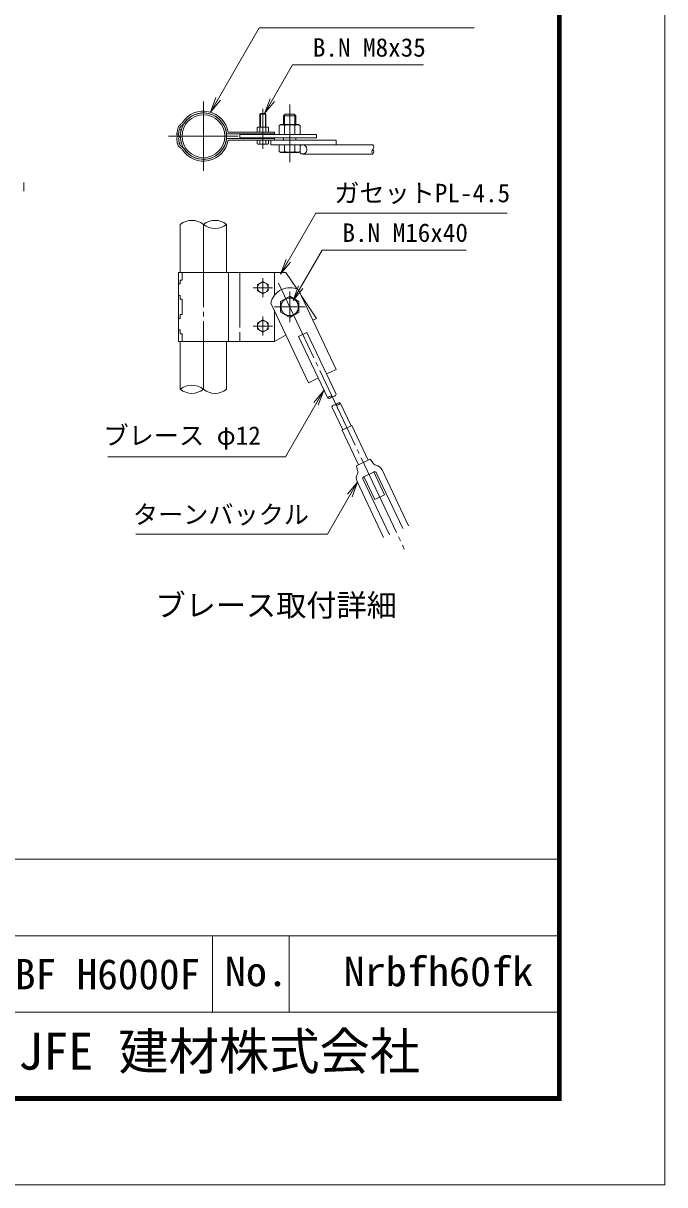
# Model space of a CAD drawing. Units: millimetres, scale not verified. Extents: x -10500 to 10500, y -7425 to 7425.
# Drawn here: x 6315 to 10500, y -7425 to 153 of the extents above; entities that cross this region are included whole.
import ezdxf
from ezdxf.enums import TextEntityAlignment as Align

# ---------------------------------------------------------------- set-up
doc = ezdxf.new("R2010")
doc.units = ezdxf.units.MM
doc.header["$LTSCALE"] = 30
doc.linetypes.add('LONG_CHAIN', pattern=[21, 18, -1, 1, -1])
doc.linetypes.add('LONG_DASHED2', pattern=[13, 12, -1])
for name, color, linetype, lineweight in [('0-0_D-TTL', 7, 'Continuous', 9), ('0-1_D-TTL-TXT', 7, 'Continuous', 9), ('0-2_D-STR-TXT', 7, 'Continuous', 9), ('0-4_D-STR1', 1, 'Continuous', 9), ('0-7_D-BMK', 2, 'LONG_CHAIN', 9), ('0-8_D-STR-DIM', 7, 'Continuous', 9), ('0-9_0', 7, 'Continuous', 9), ('0-A_D-STR3', 3, 'Continuous', 9)]:
    doc.layers.add(name, color=color, linetype=linetype, lineweight=lineweight)
doc.styles.add('ＭＳ ゴシック', font='')
doc.styles.get('ＭＳ ゴシック').set_extended_font_data('MS Gothic')

# ---------------------------------------------------------------- blocks, each defined once
blk = doc.blocks.new('M8 側')
at = {"layer": '0-9_0'}
for p, q in [((-225.2, 173.3), (-187.5, 195)), ((-225.2, 0), (-225.2, 173.3)), ((225.2, 0), (-225.2, 0)), ((187.5, 195), (-187.5, 195)), ((-112.6, 0), (-112.6, 173.3)), ((112.6, 0), (112.6, 173.3)), ((225.2, 173.3), (187.5, 195)), ((225.2, 0), (225.2, 173.3))]:
    blk.add_line(p, q, dxfattribs=at)
for centre, radius, start, end in [((-168.9, 91), 99.7, 55.61586, 124.38414), ((0, -181.9), 372.6, 72.4121, 107.5879), ((168.9, 91), 99.7, 55.61585, 124.38416)]:
    blk.add_arc(centre, radius, start, end, dxfattribs=at)
blk = doc.blocks.new('_Open')
at = {"layer": '0-9_0'}
blk.add_line((-30, 5), (0, 0), dxfattribs=at)
blk.add_lwpolyline([(-30, -5), (0, 0), (-30, 0)], dxfattribs=at)

msp = doc.modelspace()

# ---------------------------------------------------------------- linework, layer by layer
at = {"layer": '0-0_D-TTL'}
for p, q in [((5300, -5300), (9800, -5300)), ((5300, -5800), (9800, -5800)), ((7550, -5800), (7550, -6300)), ((8050, -5800), (8050, -6300)), ((5300, -6300), (9800, -6300))]:
    msp.add_line(p, q, dxfattribs=at)
at = {"layer": '0-0_D-TTL', "color": 2}
msp.add_lwpolyline([(-10500, 7425), (10500, 7425), (10500, -7425), (-10500, -7425)], close=True, dxfattribs=at)
at = {"layer": '0-0_D-TTL'}
for points in [[(-9825, 6875), (9825, 6875), (9825, -6875), (-9825, -6875)], [(-9818.75, 6868.75), (9818.75, 6868.75), (9818.75, -6868.75), (-9818.75, -6868.75)], [(-9812.5, 6862.5), (9812.5, 6862.5), (9812.5, -6862.5), (-9812.5, -6862.5)], [(-9806.25, 6856.25), (9806.25, 6856.25), (9806.25, -6856.25), (-9806.25, -6856.25)], [(-9800, 6850), (9800, 6850), (9800, -6850), (-9800, -6850)]]:
    msp.add_lwpolyline(points, close=True, dxfattribs=at)
at = {"layer": '0-2_D-STR-TXT'}
for points in [[(9256.64, 122.38), (7853.95, 122.38), (7537.63, -425.51)], [(8925.79, -118.61), (8071.96, -118.61), (7890.14, -433.54)], [(9471.2, -1085.53), (8223.97, -1085.53), (7994.66, -1482.7)], [(9203.33, -1327.3), (8265.11, -1327.3), (8076.41, -1654.13)], [(6865.79, -2676.66), (8024.83, -2676.66), (8274.2, -2244.73)], [(7050.02, -3179.49), (8300.43, -3179.49), (8494.13, -2843.99)]]:
    msp.add_lwpolyline(points, dxfattribs=at)
at = {"layer": '0-4_D-STR1'}
for p, q in [((6317.7, -942.04), (6317.7, -887.04)), ((7339.02, -1159.92), (7339.02, -1472.42)), ((7641.52, -1159.92), (7641.52, -1472.42)), ((7339.02, -1922.42), (7339.02, -2234.92)), ((7641.52, -1922.42), (7641.52, -2234.92))]:
    msp.add_line(p, q, dxfattribs=at)
for radius in [151.25, 139.75]:
    msp.add_circle((7490.27, -583.77), radius, dxfattribs=at)
at = {"layer": '0-7_D-BMK'}
for p, q in [((7490.27, -356.89), (7490.27, -810.64)), ((8053.02, -752.77), (8053.02, -377.77)), ((7878.02, -405.04), (7878.02, -666.99)), ((7263.4, -583.77), (7717.15, -583.77)), ((7490.27, -1159.92), (7490.27, -2234.92)), ((7878.02, -1509.92), (7878.02, -1634.92)), ((7940.52, -1572.42), (7815.52, -1572.42)), ((7979.83, -1542.71), (8800.67, -3277.6)), ((8053.02, -1597.42), (8053.02, -1797.42)), ((8153.02, -1697.42), (7953.02, -1697.42)), ((7878.02, -1884.92), (7878.02, -1759.92)), ((7940.52, -1822.42), (7815.52, -1822.42))]:
    msp.add_line(p, q, dxfattribs=at)
at = {"layer": '0-8_D-STR-DIM'}
for centre, radius, start, end in [((8610.49, -685.27), 21.28, 135.18146, 224.81854), ((8580.3, -655.27), 21.28, 315.18146, 44.81854), ((8580.3, -685.27), 21.28, 315.18146, 44.81854), ((7414.65, -1253.22), 120.11, 50.97549, 129.02451), ((7565.9, -1253.22), 120.11, 50.97549, 129.02451), ((7565.9, -1066.61), 120.11, 230.97549, 309.02451), ((7414.65, -2328.22), 120.11, 50.97549, 129.02451), ((7414.65, -2141.61), 120.11, 230.97549, 309.02451), ((7565.9, -2141.61), 120.11, 230.97549, 309.02451), ((8336.15, -2260.74), 21.28, 250.5023, 340.13939), ((8321.94, -2300.86), 21.28, 70.5023, 160.13939), ((8309.03, -2273.57), 21.28, 250.5023, 340.13939), ((8348.67, -2357.35), 21.28, 70.5023, 160.13939), ((8375.79, -2344.52), 21.28, 70.5023, 160.13939), ((8362.88, -2317.23), 21.28, 250.5023, 340.13939)]:
    msp.add_arc(centre, radius, start, end, dxfattribs=at)
at = {"layer": '0-A_D-STR3'}
for p, q in [((7858.02, -441.27), (7864.02, -435.27)), ((7858.02, -441.27), (7898.02, -441.27)), ((7858.02, -524.77), (7858.02, -441.27)), ((7861.77, -524.77), (7861.77, -437.52)), ((7864.02, -435.27), (7892.02, -435.27)), ((7898.02, -441.27), (7892.02, -435.27)), ((7894.27, -524.77), (7894.27, -437.52)), ((7898.02, -524.77), (7898.02, -441.27)), ((8013.02, -450.27), (8023.02, -440.27)), ((8093.02, -450.27), (8013.02, -450.27)), ((8013.02, -507.52), (8013.02, -450.27)), ((8019.02, -507.52), (8019.02, -444.27)), ((8083.02, -440.27), (8023.02, -440.27)), ((8093.02, -450.27), (8083.02, -440.27)), ((8087.02, -507.52), (8087.02, -444.27)), ((8093.02, -507.52), (8093.02, -450.27)), ((7342.51, -506.37), (7338.37, -509.19)), ((7348.98, -515.87), (7344.84, -518.69)), ((8110.52, -507.52), (7995.52, -507.52)), ((8018.38, -572.52), (8018.38, -514.32)), ((8087.66, -572.52), (8087.66, -514.32)), ((7316.67, -568.73), (7328.19, -568.73)), ((7323.38, -582.82), (7324.45, -581.74)), ((7331.51, -590.95), (7332.59, -589.88)), ((7334.3, -537.47), (7345.55, -539.85)), ((7953.02, -568.77), (7647.93, -568.77)), ((7953.02, -598.77), (7647.93, -598.77)), ((7953.02, -557.27), (7651.36, -557.27)), ((7728.02, -572.52), (8228.02, -572.52)), ((7728.02, -572.52), (7728.02, -595.02)), ((7728.02, -595.02), (8228.02, -595.02)), ((7953.02, -568.77), (7953.02, -557.27)), ((7953.02, -598.77), (7953.02, -610.27)), ((8013.02, -610.27), (8013.02, -595.02)), ((8093.02, -610.27), (8093.02, -595.02)), ((8228.02, -572.52), (8228.02, -595.02)), ((7334.3, -630.07), (7345.55, -627.68)), ((7342.51, -661.17), (7338.37, -658.35)), ((7348.98, -651.66), (7344.84, -648.84)), ((8357.26, -610.27), (7651.36, -610.27)), ((7840.5, -610.27), (7840.5, -633.29)), ((7846.52, -636.77), (7840.5, -633.29)), ((7846.52, -636.77), (7909.52, -636.77)), ((7859.26, -610.27), (7859.26, -633.29)), ((7896.79, -610.27), (7896.79, -633.29)), ((7909.52, -636.77), (7915.55, -633.29)), ((7915.55, -610.27), (7915.55, -633.29)), ((7930.55, -610.27), (7930.55, -640.27)), ((7930.55, -640.27), (8595.39, -640.27)), ((7983.74, -640.27), (7983.74, -683.47)), ((8018.38, -640.27), (8018.38, -683.47)), ((8087.66, -640.27), (8087.66, -683.47)), ((8122.3, -640.27), (8122.3, -683.47)), ((8357.26, -610.27), (8357.26, -640.27)), ((7995.52, -690.27), (7983.74, -683.47)), ((8110.52, -690.27), (7995.52, -690.27)), ((8110.52, -690.27), (8122.3, -683.47)), ((8138.56, -700.27), (8595.39, -700.27)), ((7327.52, -1472.42), (7327.52, -1922.42)), ((8028.02, -1472.42), (7327.52, -1472.42)), ((7352.52, -1472.42), (7352.52, -1522.42)), ((7653.02, -1472.42), (7653.02, -1922.42)), ((7953.02, -1472.42), (7953.02, -1622.42)), ((8028.02, -1472.42), (8101.1, -1582.03)), ((7339.02, -1547.42), (7327.52, -1547.42)), ((7352.52, -1522.42), (7339.02, -1522.42)), ((7339.02, -1522.42), (7339.02, -1547.42)), ((8111.34, -1586.85), (8357.26, -2106.61)), ((7339.02, -1622.42), (7327.52, -1622.42)), ((7339.02, -1622.42), (7339.02, -1647.42)), ((7352.52, -1647.42), (7339.02, -1647.42)), ((7352.52, -1647.42), (7352.52, -1747.42)), ((7930.55, -1672.39), (8176.47, -2192.15)), ((7953.02, -1719.88), (7953.02, -1922.42)), ((7339.02, -1772.42), (7327.52, -1772.42)), ((7339.02, -1747.42), (7339.02, -1772.42)), ((7352.52, -1747.42), (7339.02, -1747.42)), ((7339.02, -1847.42), (7327.52, -1847.42)), ((7339.02, -1872.42), (7339.02, -1847.42)), ((7352.52, -1872.42), (7339.02, -1872.42)), ((7352.52, -1872.42), (7352.52, -1922.42)), ((8029.19, -1880.87), (7953.02, -1922.42)), ((8111.44, -1891.03), (8165.68, -1865.37)), ((8111.44, -1891.03), (8301.93, -2293.63)), ((8165.68, -1865.37), (8356.16, -2267.97)), ((7953.02, -1922.42), (7327.52, -1922.42)), ((8296.24, -2135.48), (8357.26, -2106.61)), ((8176.47, -2192.15), (8237.49, -2163.28)), ((8382.89, -2324.46), (8453.57, -2473.83)), ((8328.66, -2350.12), (8399.33, -2499.49)), ((8394.36, -2501.85), (8458.54, -2471.48)), ((8458.54, -2471.48), (8565.46, -2697.46)), ((8394.36, -2501.85), (8501.28, -2727.83)), ((8488.17, -2734.03), (8578.57, -2691.26)), ((8578.57, -2691.26), (8602.81, -2722.94)), ((8488.17, -2734.03), (8497.3, -2772.86)), ((8535.83, -2805.52), (8603.62, -2773.44)), ((8601.81, -2774.29), (8672.38, -2923.44)), ((8616.94, -2778.2), (8790.15, -3144.29)), ((8655.35, -2760.03), (8828.57, -3126.12)), ((8492.65, -2837.01), (8665.86, -3203.1)), ((8531.06, -2818.83), (8704.28, -3184.92)), ((8537.63, -2804.66), (8608.2, -2953.81)), ((8608.2, -2953.81), (8672.38, -2923.44))]:
    msp.add_line(p, q, dxfattribs=at)
at = {"layer": '0-A_D-STR3', "linetype": 'LONG_DASHED2'}
msp.add_line((7728.02, -1472.42), (7728.02, -1922.42), dxfattribs=at)
at = {"layer": '0-A_D-STR3'}
for points in [[(7983.74, -572.52), (7983.74, -514.32), (7995.52, -507.52)], [(8122.3, -572.52), (8122.3, -514.32), (8110.52, -507.52)], [(8128.51, -1623.15), (8228.02, -1772.42), (8205.06, -1784.94)]]:
    msp.add_lwpolyline(points, dxfattribs=at)
for points in [[(7878.02, -1531.92), (7842.95, -1552.17), (7842.95, -1592.67), (7878.02, -1612.92), (7913.1, -1592.67), (7913.1, -1552.17)], [(8053.02, -1628.14), (7993.02, -1662.78), (7993.02, -1732.06), (8053.02, -1766.7), (8113.02, -1732.06), (8113.02, -1662.78)], [(7878.02, -1862.92), (7842.95, -1842.67), (7842.95, -1802.17), (7878.02, -1781.92), (7913.1, -1802.17), (7913.1, -1842.67)]]:
    msp.add_lwpolyline(points, close=True, dxfattribs=at)
for centre, radius in [((7878.02, -1572.42), 35.17), ((8053.02, -1697.42), 57.5), ((7878.02, -1822.42), 35.17)]:
    msp.add_circle(centre, radius, dxfattribs=at)
for centre, radius, start, end in [((7490.27, -583.77), 163.25, 9.34203, 146.56403), ((7490.27, -583.77), 151.75, 8.12234, 146.58211), ((7490.27, -583.77), 174.25, 160.23213, 175.04957), ((7357.43, -536.38), 33.21, 125.43571, 159.52262), ((7490.27, -583.77), 162.75, 160.25412, 176.75773), ((7357.43, -536.38), 21.71, 125.43571, 159.52262), ((7307.45, -462.45), 56.17, 307.86461, 326.1), ((7307.45, -462.45), 67.67, 307.86461, 326.1), ((8001.06, -539.63), 30.67, 55.61587, 124.38413), ((8053.02, -623.6), 114.64, 72.41211, 107.58789), ((8104.98, -539.63), 30.67, 55.61587, 124.38413), ((7339.64, -599.09), 23, 135, 183.94314), ((7355.39, -568.65), 38.71, 180.11864, 206.55208), ((7561.86, -583.77), 245.75, 183.94314, 192.30868), ((7316.32, -573.61), 11.5, 315, 357.63166), ((7339.64, -599.09), 11.5, 135, 183.94314), ((7561.86, -583.77), 234.25, 183.94314, 192.20298), ((7490.27, -583.77), 162.75, 185.10988, 196.53121), ((7316.32, -573.61), 23, 315, 357.63166), ((7490.27, -583.77), 151.25, 163.12037, 174.6988), ((7490.27, -583.77), 151.75, 213.41789, 351.87766), ((7647.93, -561.27), 7.5, 188.12234, 270), ((7647.93, -606.27), 7.5, 90, 171.87766), ((7359.78, -625.03), 39.62, 186.00109, 237.89976), ((7359.78, -625.03), 28.12, 186.00109, 237.89976), ((7307.45, -705.09), 56.17, 33.9, 52.13539), ((7307.45, -705.09), 67.67, 33.9, 52.13539), ((7490.27, -583.77), 163.25, 213.43597, 350.65797), ((7849.88, -619.58), 16.61, 235.61585, 304.38415), ((7878.02, -574.09), 62.1, 252.4121, 287.5879), ((7906.17, -619.58), 16.61, 235.61585, 304.38415), ((8001.06, -658.16), 30.67, 235.61585, 304.38414), ((8053.02, -574.18), 114.64, 252.41211, 287.58789), ((8104.98, -658.16), 30.67, 235.61586, 304.38415), ((8053.02, -1697.42), 125, 62.19074, 168.45095), ((8618.69, -2710.79), 20, 217.4201, 261.43973), ((8540.1, -2814.56), 52.5, 149.20196, 205.32084), ((8477.83, -2777.43), 20, 329.20196, 13.22159), ((8607.9, -2782.48), 10, 25.32084, 115.32084), ((8607.9, -2782.48), 52.5, 25.32084, 81.43973), ((8540.1, -2814.56), 10, 115.32084, 205.32084)]:
    msp.add_arc(centre, radius, start, end, dxfattribs=at)
msp.add_ellipse((8138.56, -670.27), major_axis=(0, 30), ratio=0.903927, start_param=2.1647034, end_param=6.9259796, dxfattribs=at)

# ---------------------------------------------------------------- block references
at = {"layer": '0-2_D-STR-TXT', "xscale": 3.333333, "yscale": 3.333333}
for p, rotation in [((7536.63, -427.24), 240), ((7889.14, -435.27), 240), ((7993.66, -1484.43), 240), ((8075.41, -1655.86), 240), ((8275.2, -2242.99), 60), ((8495.13, -2842.26), 60)]:
    msp.add_blockref('_Open', p, dxfattribs=dict(at, rotation=rotation))
at = {"layer": '0-A_D-STR3', "xscale": 0.1666667, "yscale": 0.1666667}
msp.add_blockref('M8 側', (7878.02, -557.27), dxfattribs=at)

# ---------------------------------------------------------------- texts
at = {"layer": '0-1_D-TTL-TXT', "style": 'ＭＳ ゴシック'}
for s, height, p in [('ブレース取付詳細', 144.3, (7177.31, -3759.65)), ('NR-BF H6000F', 197.3, (5858.27, -6208.77)), ('JFE 建材株式会社', 240.5, (6280.95, -6746.26))]:
    msp.add_text(s, height=height, dxfattribs=at).set_placement(p, align=Align.BOTTOM_LEFT)
at = {"layer": '0-1_D-TTL-TXT', "style": 'ＭＳ ゴシック', "width": 1.05}
for s, p in [('No.', (7630, -6187.01)), ('Nrbfh60fk', (8405, -6187.01))]:
    msp.add_text(s, height=192.4, dxfattribs=at).set_placement(p, align=Align.BOTTOM_LEFT)
at = {"layer": '0-2_D-STR-TXT', "style": 'ＭＳ ゴシック'}
for s, p in [('B.N M8x35', (8204.35, -101.1)), ('ガセットPL-4.5', (8343.66, -1051.21)), ('B.N M16x40', (8397.49, -1309.8)), ('ブレース φ12', (6838.51, -2633.14)), ('ターンバックル', (7030.35, -3148.35))]:
    msp.add_text(s, height=120.3, dxfattribs=at).set_placement(p, align=Align.BOTTOM_LEFT)

doc.saveas('drawing.dxf')
